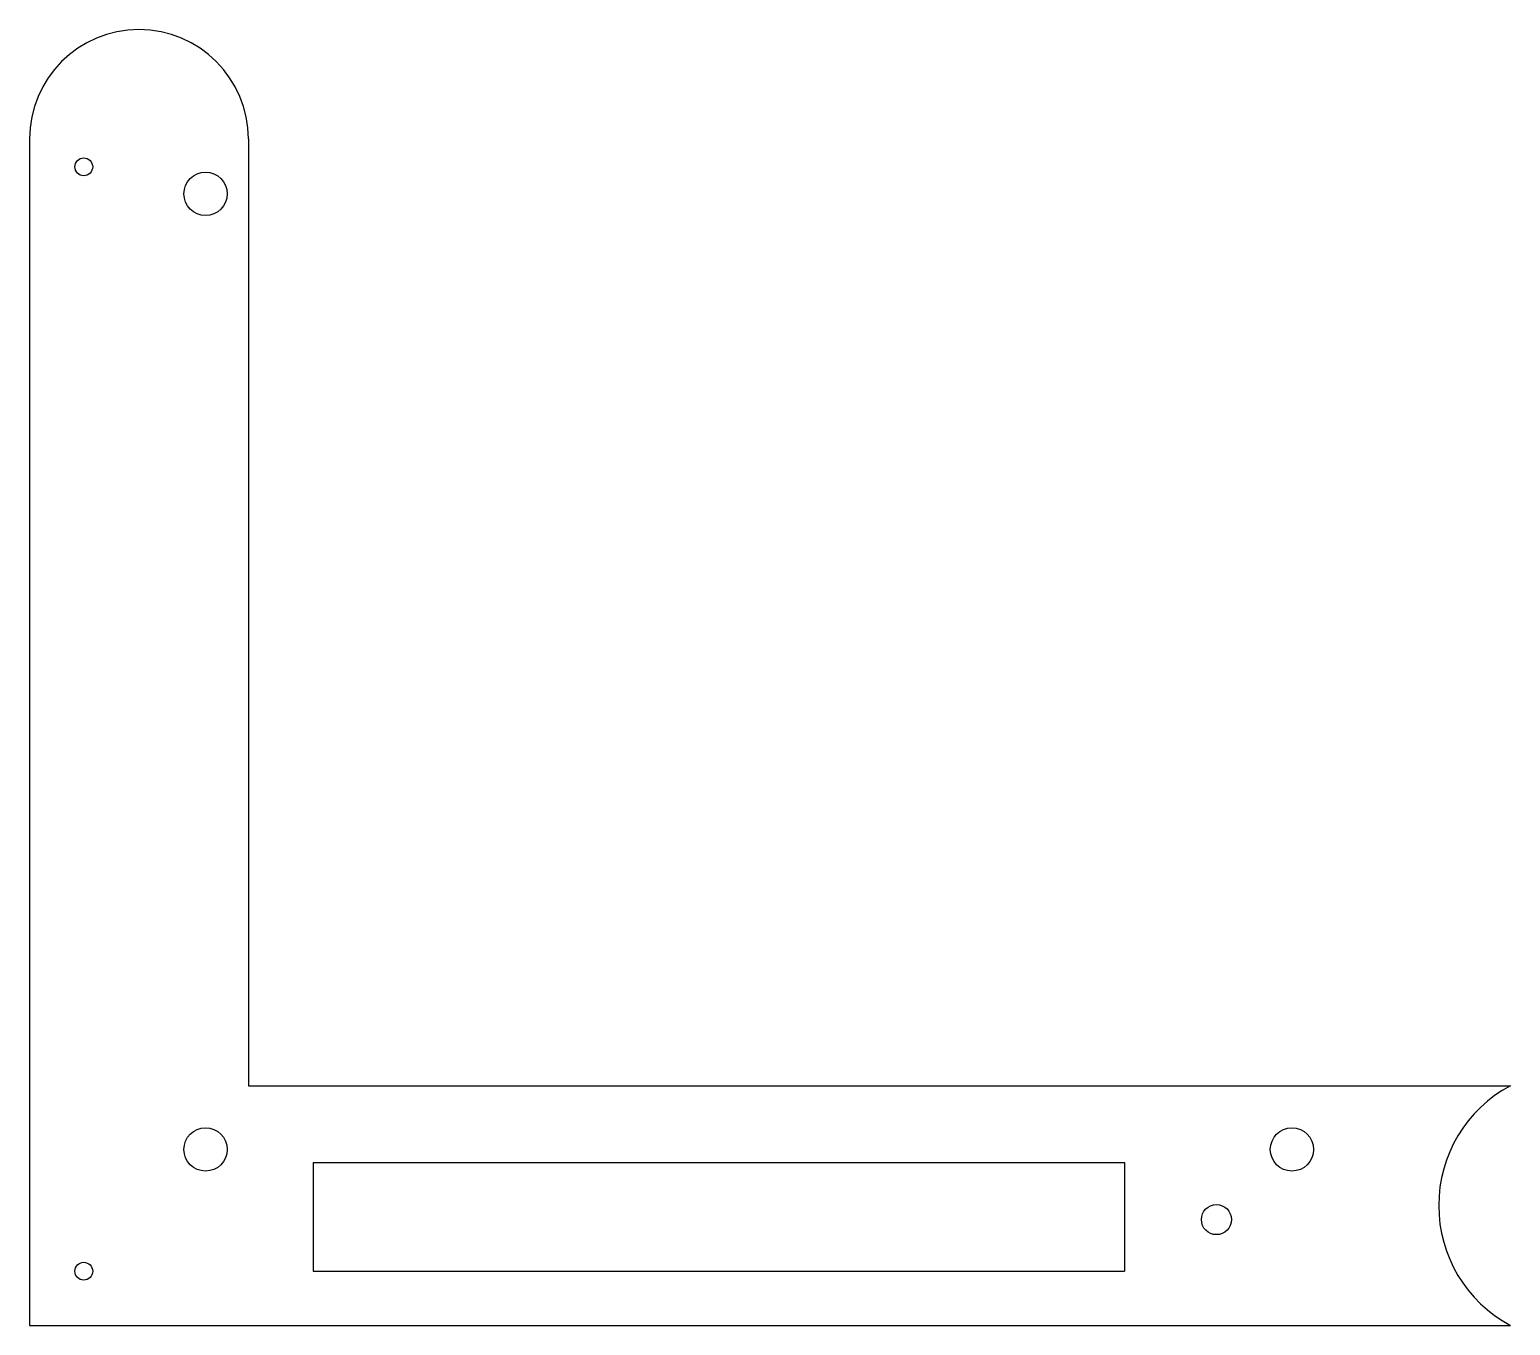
# Model space of a CAD drawing. Header units: millimetres. Extents: x 0 to 274, y 0 to 239.
import ezdxf

# ---------------------------------------------------------------- set-up
doc = ezdxf.new("R2010")
doc.units = ezdxf.units.MM

msp = doc.modelspace()

# ---------------------------------------------------------------- linework, layer by layer
at = {"color": 7, "linetype": 'Continuous'}
for p, q in [((0, 219.14), (0, 0)), ((40.41, 219.14), (40.41, 44.27)), ((40.41, 44.27), (273.51, 44.27)), ((52.38, 30.06), (202.21, 30.06)), ((52.38, 30.06), (52.38, 10)), ((202.21, 30.06), (202.21, 10)), ((52.38, 10), (202.21, 10)), ((0, 0), (273.51, 0))]:
    msp.add_line(p, q, dxfattribs=at)
for centre, radius in [((10, 214), 1.65), ((32.5, 209), 4), ((32.5, 32.5), 4), ((233.17, 32.5), 4), ((219.22, 19.54), 2.78), ((10, 10), 1.65)]:
    msp.add_circle(centre, radius, dxfattribs=at)
for centre, radius, start, end in [((20.2, 219.14), 20.2, 0, 180), ((285.38, 22.14), 25.11, 118.1906, 241.8094)]:
    msp.add_arc(centre, radius, start, end, dxfattribs=at)

doc.saveas('drawing.dxf')
